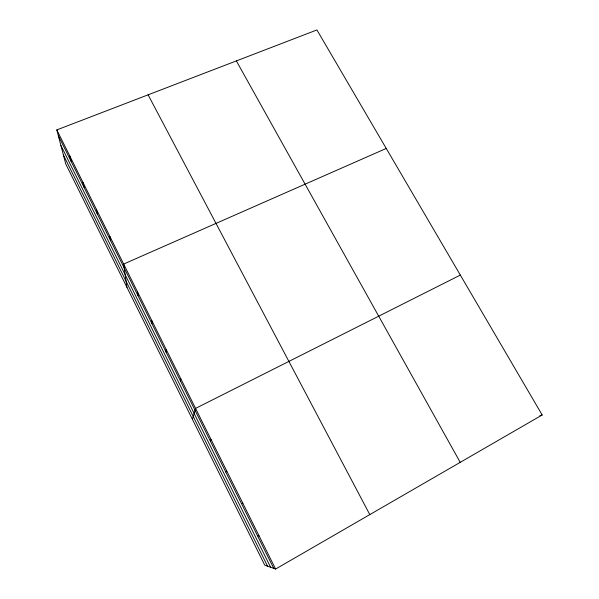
<?xml version="1.0" encoding="UTF-8"?>
<svg xmlns="http://www.w3.org/2000/svg" width="599" height="599" viewBox="0 0 599 599"><rect width="100%" height="100%" fill="white"/><g stroke="black" fill="none" stroke-linecap="round" stroke-linejoin="round"><path stroke-width="0.9" d="M166.08 352.107L166.155 349.374M180.449 380.971L180.756 378.665M192.421 419.33L195.566 408.406L460.332 275.076M210.286 440.909L211.073 439.524M225.778 472.027L226.819 471.128M275.6 569.05L542.177 414.98L316.923 29.95L56.823 129.908L65.755 163.969L264.736 565.127L275.6 569.05L56.823 129.908M386.243 148.447L123.656 264.062L126.973 287.393M241.517 503.639L242.82 503.25M539.789 415.691L542.177 414.98M257.503 535.753L259.075 535.88M236.365 60.911L460.219 462.353M148.103 94.829L369.8 514.608M58.335 135.673L273.743 568.384M60.911 145.482L270.606 567.246M63.427 155.096L267.543 566.145M69.813 155.972L71.146 161.401M82.984 182.418L84.13 187.494M96.349 209.238L97.308 213.955M109.902 236.455L110.665 240.791M137.613 292.08L137.972 295.644M151.779 320.517L151.921 323.67"/></g></svg>
